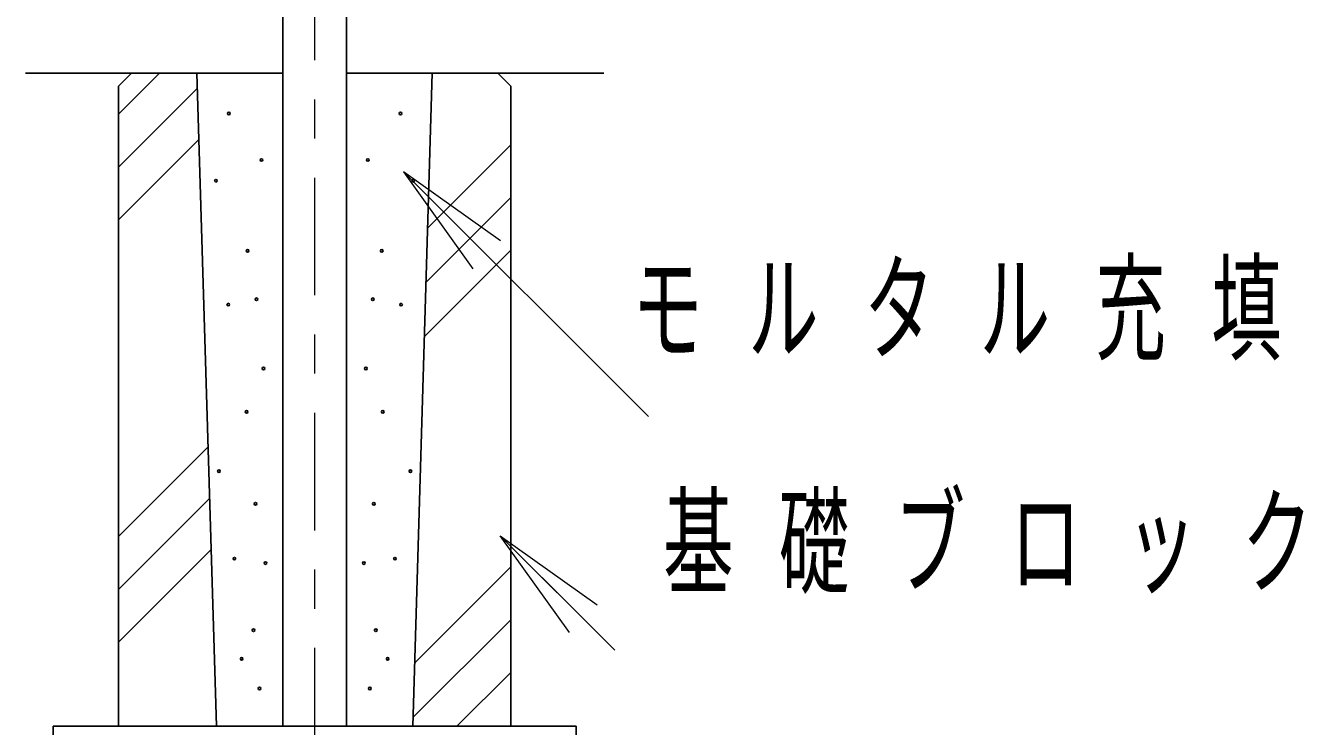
# Model space of a CAD drawing. Units: millimetres on the paper, scale 1:30. Extents: x -365 to 23, y -19 to 257.
# Drawn here: x -151.97 to -119.39, y 85.33 to 103.22 of the extents above; entities that cross this region are included whole.
import ezdxf

# ---------------------------------------------------------------- set-up
doc = ezdxf.new("R2010")
doc.units = ezdxf.units.MM
doc.linetypes.add('USER2', pattern=[6, 3, -1, 1, -1])
doc.linetypes.add('USER3', pattern=[8, 3, -1, 1, -1, 1, -1])
doc.layers.add('1_30', color=7, linetype='USER3', lineweight=13)
doc.styles.add('ＭＳ ゴシック', font='')
doc.styles.get('ＭＳ ゴシック').set_extended_font_data('MS Gothic')

# ---------------------------------------------------------------- blocks, each defined once
blk = doc.blocks.new('open_arrow')
at = {"color": 0, "linetype": 'Continuous', "lineweight": -2}
blk.add_lwpolyline([(7.5, 1.25), (0, 0), (7.5, -1.25)], dxfattribs=at)

msp = doc.modelspace()

# ---------------------------------------------------------------- linework, layer by layer
at = {"layer": '1_30', "color": 4, "linetype": 'Continuous', "lineweight": 25}
for p, q in [((-145.408, 135.333), (-145.408, 85.333)), ((-143.788, 135.333), (-143.788, 85.333))]:
    msp.add_line(p, q, dxfattribs=at)
at = {"layer": '1_30', "color": 4, "linetype": 'USER2'}
msp.add_line((-144.598, 135.333), (-144.598, 84.526), dxfattribs=at)
at = {"layer": '1_30', "linetype": 'Continuous', "lineweight": 25}
for p, q in [((-145.408, 102), (-151.968, 102)), ((-149.598, 101.666), (-149.264, 102)), ((-147.598, 102), (-147.098, 85.333)), ((-143.788, 102), (-137.227, 102)), ((-141.598, 102), (-142.098, 85.333)), ((-139.931, 102), (-139.598, 101.666)), ((-149.598, 101.666), (-149.598, 85.333)), ((-139.598, 101.666), (-139.598, 85.333)), ((-151.264, 85.333), (-151.264, 82)), ((-137.931, 85.333), (-151.264, 85.333)), ((-149.598, 85.333), (-139.598, 85.333)), ((-137.931, 82), (-137.931, 85.333))]:
    msp.add_line(p, q, dxfattribs=at)
at = {"layer": '1_30', "linetype": 'Continuous'}
for p, q in [((-149.598, 100.952), (-148.55, 102)), ((-149.598, 99.605), (-147.586, 101.616)), ((-149.598, 98.258), (-147.547, 100.308)), ((-141.716, 98.057), (-139.598, 100.175)), ((-142.333, 99.486), (-136.084, 93.237)), ((-142.333, 99.486), (-136.084, 93.237)), ((-141.758, 96.668), (-139.598, 98.828)), ((-141.799, 95.28), (-139.598, 97.481)), ((-149.598, 90.175), (-147.311, 92.461)), ((-149.598, 88.828), (-147.272, 91.154)), ((-138.101, 87.723), (-139.869, 90.197)), ((-139.869, 90.197), (-137.394, 88.43)), ((-139.869, 90.197), (-137.748, 88.076)), ((-138.101, 87.723), (-139.869, 90.197)), ((-139.869, 90.197), (-137.394, 88.43)), ((-139.869, 90.197), (-137.748, 88.076)), ((-136.949, 87.278), (-139.869, 90.197)), ((-136.949, 87.278), (-139.869, 90.197)), ((-149.598, 87.481), (-147.233, 89.846)), ((-142.049, 86.947), (-139.598, 89.399)), ((-142.091, 85.559), (-139.598, 88.052)), ((-140.97, 85.333), (-139.598, 86.705))]:
    msp.add_line(p, q, dxfattribs=at)
at = {"layer": '1_30', "linetype": 'Continuous', "lineweight": 25}
for centre in [(-146.786, 100.97), (-142.409, 100.97), (-145.954, 99.785), (-143.241, 99.785), (-147.114, 99.256), (-142.081, 99.256), (-146.307, 97.466), (-142.888, 97.466), (-146.8, 96.094), (-146.08, 96.231), (-143.115, 96.231), (-142.395, 96.094), (-145.904, 94.466), (-143.291, 94.466), (-146.332, 93.356), (-142.863, 93.356), (-147.038, 91.844), (-142.157, 91.844), (-146.106, 91.012), (-143.09, 91.012), (-146.644, 89.611), (-142.551, 89.611), (-145.853, 89.499), (-143.342, 89.499), (-146.156, 87.785), (-143.039, 87.785), (-146.459, 87.054), (-142.737, 87.054), (-146.005, 86.297), (-143.19, 86.297)]:
    msp.add_circle(centre, 0.0333, dxfattribs=at)

# ---------------------------------------------------------------- block references
at = {"layer": '1_30'}
for p, xscale, yscale, rotation in [((-142.333, 99.486), 0.4, 0.4, 315), ((-142.333, 99.486), 0.4, 0.4, 315), ((-136.949, 87.278), 0.001, 0.001, 135), ((-136.949, 87.278), 0.001, 0.001, 135)]:
    msp.add_blockref('open_arrow', p, dxfattribs=dict(at, xscale=xscale, yscale=yscale, rotation=rotation))

# ---------------------------------------------------------------- texts
at = {"layer": '1_30', "char_height": 2.199, "attachment_point": 4, "style": 'ＭＳ ゴシック'}
for s, insert in [('\\T1.64;\\W0.6;モルタル充填', (-136.5, 95.887)), ('\\T1.64;\\W0.6;モルタル充填', (-136.5, 95.887)), ('\\T1.64;\\W0.6;基礎ブロック', (-135.717, 89.928)), ('\\T1.64;\\W0.6;基礎ブロック', (-135.717, 89.928))]:
    msp.add_mtext(s, dxfattribs=dict(at, insert=insert))

doc.saveas('drawing.dxf')
